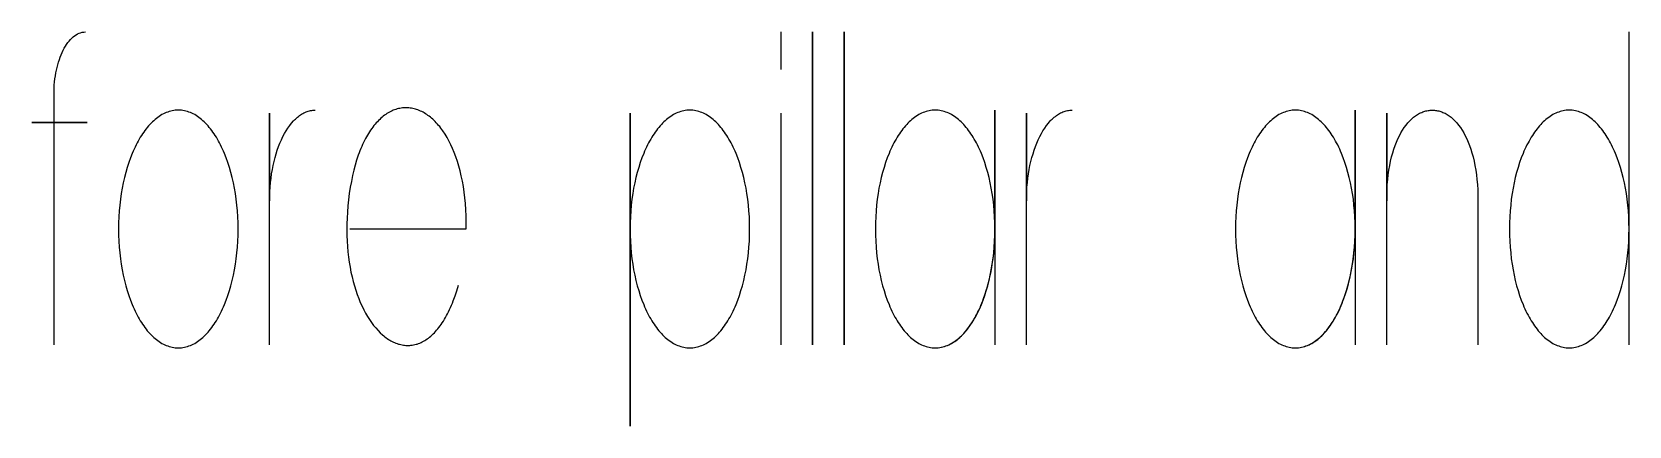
# Model space of a CAD drawing. Extents: x -841 to 6211, y -469 to 2808.
# Drawn here: x -380.5 to -89.4, y 1876.4 to 1948.2 of the extents above; entities that cross this region are included whole.
import ezdxf

# ---------------------------------------------------------------- set-up
doc = ezdxf.new("R2010")
doc.units = 0
doc.layers.add('T5_LOGOLAYER_21', color=18, linetype='CONTINUOUS')

msp = doc.modelspace()

# ---------------------------------------------------------------- linework, layer by layer
at = {"layer": 'T5_LOGOLAYER_21'}
for points in [[(-376.49, 1891.2), (-376.49, 1931.67), (-380.51, 1931.67), (-370.47, 1931.67), (-376.49, 1931.67), (-376.49, 1936.8), (-376.49, 1937.38), (-376.46, 1937.96), (-376.43, 1938.53), (-376.38, 1939.09), (-376.31, 1939.65), (-376.23, 1940.19), (-376.14, 1940.72), (-376.04, 1941.23), (-375.93, 1941.74), (-375.8, 1942.23), (-375.66, 1942.71), (-375.51, 1943.17), (-375.35, 1943.61), (-375.18, 1944.05), (-375, 1944.46), (-374.81, 1944.85), (-374.61, 1945.23), (-374.4, 1945.59), (-374.19, 1945.93), (-373.96, 1946.25), (-373.73, 1946.54), (-373.49, 1946.82), (-373.24, 1947.07), (-372.99, 1947.3), (-372.73, 1947.5), (-372.46, 1947.68), (-372.19, 1947.84), (-371.91, 1947.96), (-371.63, 1948.06), (-371.34, 1948.14), (-371.05, 1948.18), (-370.76, 1948.2)], [(-243.94, 1941.36), (-243.94, 1948.2)], [(-89.38, 1891.2), (-89.38, 1912.29), (-89.39, 1913.4), (-89.44, 1914.5), (-89.5, 1915.59), (-89.6, 1916.65), (-89.72, 1917.7), (-89.87, 1918.73), (-90.04, 1919.74), (-90.24, 1920.72), (-90.45, 1921.68), (-90.7, 1922.61), (-90.96, 1923.52), (-91.24, 1924.4), (-91.55, 1925.25), (-91.87, 1926.07), (-92.04, 1926.46), (-92.21, 1926.85), (-92.39, 1927.23), (-92.57, 1927.6), (-92.76, 1927.97), (-92.95, 1928.32), (-93.15, 1928.67), (-93.35, 1929), (-93.55, 1929.33), (-93.76, 1929.65), (-93.97, 1929.95), (-94.19, 1930.25), (-94.41, 1930.54), (-94.63, 1930.81), (-94.86, 1931.08), (-95.09, 1931.33), (-95.32, 1931.58), (-95.56, 1931.81), (-95.8, 1932.03), (-96.04, 1932.25), (-96.28, 1932.45), (-96.53, 1932.63), (-96.79, 1932.81), (-97.04, 1932.97), (-97.3, 1933.13), (-97.56, 1933.27), (-97.82, 1933.39), (-98.08, 1933.51), (-98.35, 1933.61), (-98.62, 1933.7), (-98.89, 1933.77), (-99.17, 1933.84), (-99.44, 1933.89), (-99.72, 1933.92), (-100, 1933.94), (-100.28, 1933.95), (-100.56, 1933.94), (-100.84, 1933.92), (-101.12, 1933.89), (-101.4, 1933.84), (-101.67, 1933.77), (-101.94, 1933.7), (-102.21, 1933.61), (-102.48, 1933.51), (-102.74, 1933.39), (-103.01, 1933.27), (-103.27, 1933.13), (-103.52, 1932.97), (-103.78, 1932.81), (-104.03, 1932.63), (-104.28, 1932.45), (-104.53, 1932.25), (-104.77, 1932.03), (-105.01, 1931.81), (-105.25, 1931.58), (-105.48, 1931.33), (-105.71, 1931.08), (-105.94, 1930.81), (-106.16, 1930.54), (-106.38, 1930.25), (-106.59, 1929.95), (-106.8, 1929.65), (-107.01, 1929.33), (-107.22, 1929), (-107.42, 1928.67), (-107.61, 1928.32), (-107.8, 1927.97), (-107.99, 1927.6), (-108.17, 1927.23), (-108.35, 1926.85), (-108.53, 1926.46), (-108.69, 1926.07), (-109.02, 1925.25), (-109.32, 1924.4), (-109.61, 1923.52), (-109.87, 1922.61), (-110.11, 1921.68), (-110.33, 1920.72), (-110.52, 1919.74), (-110.69, 1918.73), (-110.84, 1917.7), (-110.96, 1916.65), (-111.06, 1915.59), (-111.13, 1914.5), (-111.17, 1913.4), (-111.18, 1912.29), (-111.17, 1911.17), (-111.13, 1910.07), (-111.06, 1908.99), (-110.96, 1907.92), (-110.84, 1906.87), (-110.69, 1905.85), (-110.52, 1904.84), (-110.33, 1903.86), (-110.11, 1902.9), (-109.87, 1901.96), (-109.61, 1901.06), (-109.32, 1900.18), (-109.02, 1899.33), (-108.69, 1898.51), (-108.53, 1898.11), (-108.35, 1897.72), (-108.17, 1897.34), (-107.99, 1896.97), (-107.8, 1896.61), (-107.61, 1896.25), (-107.42, 1895.91), (-107.22, 1895.57), (-107.01, 1895.25), (-106.8, 1894.93), (-106.59, 1894.62), (-106.38, 1894.33), (-106.16, 1894.04), (-105.94, 1893.76), (-105.71, 1893.5), (-105.48, 1893.24), (-105.25, 1893), (-105.01, 1892.76), (-104.77, 1892.54), (-104.53, 1892.33), (-104.28, 1892.13), (-104.03, 1891.94), (-103.78, 1891.77), (-103.52, 1891.6), (-103.27, 1891.45), (-103.01, 1891.31), (-102.74, 1891.18), (-102.48, 1891.07), (-102.21, 1890.97), (-101.94, 1890.88), (-101.67, 1890.8), (-101.4, 1890.74), (-101.12, 1890.69), (-100.84, 1890.66), (-100.56, 1890.63), (-100.28, 1890.63), (-100, 1890.63), (-99.72, 1890.66), (-99.44, 1890.69), (-99.17, 1890.74), (-98.89, 1890.8), (-98.62, 1890.88), (-98.35, 1890.97), (-98.08, 1891.07), (-97.82, 1891.18), (-97.56, 1891.31), (-97.3, 1891.45), (-97.04, 1891.6), (-96.79, 1891.77), (-96.53, 1891.94), (-96.28, 1892.13), (-96.04, 1892.33), (-95.8, 1892.54), (-95.56, 1892.76), (-95.32, 1893), (-95.09, 1893.24), (-94.86, 1893.5), (-94.63, 1893.76), (-94.41, 1894.04), (-94.19, 1894.33), (-93.97, 1894.62), (-93.76, 1894.93), (-93.55, 1895.25), (-93.35, 1895.57), (-93.15, 1895.91), (-92.95, 1896.25), (-92.76, 1896.61), (-92.57, 1896.97), (-92.39, 1897.34), (-92.21, 1897.72), (-92.04, 1898.11), (-91.87, 1898.51), (-91.55, 1899.33), (-91.24, 1900.18), (-90.96, 1901.06), (-90.7, 1901.96), (-90.45, 1902.9), (-90.24, 1903.86), (-90.04, 1904.84), (-89.87, 1905.85), (-89.72, 1906.87), (-89.6, 1907.92), (-89.5, 1908.99), (-89.44, 1910.07), (-89.39, 1911.17), (-89.38, 1912.29), (-89.38, 1948.2)], [(-337.19, 1891.2), (-337.19, 1933.38), (-337.19, 1917.42), (-337.18, 1918.27), (-337.15, 1919.11), (-337.1, 1919.94), (-337.02, 1920.75), (-336.93, 1921.56), (-336.82, 1922.34), (-336.69, 1923.11), (-336.54, 1923.86), (-336.38, 1924.59), (-336.19, 1925.31), (-335.99, 1926), (-335.78, 1926.67), (-335.54, 1927.32), (-335.3, 1927.95), (-335.03, 1928.55), (-334.76, 1929.12), (-334.47, 1929.67), (-334.17, 1930.19), (-333.85, 1930.68), (-333.53, 1931.14), (-333.19, 1931.57), (-332.84, 1931.97), (-332.66, 1932.16), (-332.48, 1932.33), (-332.3, 1932.5), (-332.11, 1932.66), (-331.92, 1932.82), (-331.73, 1932.96), (-331.54, 1933.09), (-331.35, 1933.22), (-331.15, 1933.33), (-330.95, 1933.44), (-330.75, 1933.53), (-330.55, 1933.62), (-330.34, 1933.7), (-330.14, 1933.76), (-329.93, 1933.82), (-329.72, 1933.87), (-329.51, 1933.9), (-329.3, 1933.93), (-329.08, 1933.94), (-328.87, 1933.95)], [(-322.56, 1912.29), (-301.33, 1912.29), (-301.33, 1913.49), (-301.35, 1914.66), (-301.41, 1915.8), (-301.49, 1916.91), (-301.59, 1917.99), (-301.72, 1919.03), (-301.87, 1920.04), (-302.05, 1921.02), (-302.24, 1921.97), (-302.46, 1922.88), (-302.7, 1923.76), (-302.95, 1924.61), (-303.23, 1925.42), (-303.52, 1926.2), (-303.83, 1926.94), (-304.15, 1927.65), (-304.49, 1928.33), (-304.84, 1928.97), (-305.21, 1929.58), (-305.59, 1930.15), (-305.79, 1930.42), (-305.98, 1930.68), (-306.18, 1930.94), (-306.39, 1931.18), (-306.59, 1931.42), (-306.8, 1931.65), (-307.01, 1931.87), (-307.22, 1932.08), (-307.44, 1932.28), (-307.65, 1932.47), (-307.87, 1932.66), (-308.09, 1932.83), (-308.32, 1932.99), (-308.54, 1933.15), (-308.77, 1933.3), (-309, 1933.43), (-309.22, 1933.56), (-309.45, 1933.68), (-309.69, 1933.79), (-309.92, 1933.89), (-310.15, 1933.98), (-310.39, 1934.07), (-310.62, 1934.14), (-310.86, 1934.2), (-311.09, 1934.25), (-311.33, 1934.3), (-311.57, 1934.33), (-311.81, 1934.36), (-312.04, 1934.38), (-312.28, 1934.38), (-312.52, 1934.38), (-312.76, 1934.37), (-312.99, 1934.34), (-313.23, 1934.31), (-313.47, 1934.27), (-313.7, 1934.22), (-313.94, 1934.16), (-314.17, 1934.09), (-314.41, 1934.01), (-314.64, 1933.92), (-314.87, 1933.82), (-315.11, 1933.71), (-315.34, 1933.59), (-315.56, 1933.46), (-315.79, 1933.32), (-316.02, 1933.17), (-316.24, 1933.01), (-316.46, 1932.84), (-316.68, 1932.66), (-316.9, 1932.47), (-317.12, 1932.27), (-317.33, 1932.06), (-317.55, 1931.84), (-317.76, 1931.61), (-317.96, 1931.37), (-318.17, 1931.12), (-318.37, 1930.86), (-318.57, 1930.59), (-318.77, 1930.31), (-318.96, 1930.02), (-319.15, 1929.72), (-319.34, 1929.41), (-319.53, 1929.09), (-319.71, 1928.76), (-319.88, 1928.41), (-320.06, 1928.06), (-320.23, 1927.7), (-320.4, 1927.32), (-320.56, 1926.94), (-320.72, 1926.54), (-320.87, 1926.14), (-321.03, 1925.72), (-321.32, 1924.86), (-321.59, 1923.95), (-321.84, 1923), (-322.08, 1922.01), (-322.29, 1920.97), (-322.48, 1919.9), (-322.66, 1918.77), (-322.8, 1917.61), (-322.92, 1916.48), (-323.01, 1915.37), (-323.07, 1914.28), (-323.11, 1913.2), (-323.12, 1912.15), (-323.1, 1911.11), (-323.06, 1910.1), (-323, 1909.1), (-322.92, 1908.12), (-322.81, 1907.17), (-322.68, 1906.24), (-322.53, 1905.33), (-322.36, 1904.44), (-322.16, 1903.58), (-321.95, 1902.74), (-321.73, 1901.92), (-321.48, 1901.13), (-321.22, 1900.37), (-320.94, 1899.63), (-320.65, 1898.92), (-320.34, 1898.23), (-320.02, 1897.57), (-319.68, 1896.95), (-319.33, 1896.35), (-318.97, 1895.78), (-318.6, 1895.24), (-318.22, 1894.72), (-317.82, 1894.25), (-317.42, 1893.8), (-317.01, 1893.38), (-316.59, 1893), (-316.38, 1892.82), (-316.16, 1892.65), (-315.95, 1892.48), (-315.73, 1892.33), (-315.51, 1892.18), (-315.29, 1892.05), (-315.07, 1891.92), (-314.85, 1891.8), (-314.62, 1891.69), (-314.4, 1891.58), (-314.17, 1891.49), (-313.95, 1891.41), (-313.72, 1891.33), (-313.49, 1891.27), (-313.26, 1891.21), (-313.03, 1891.16), (-312.8, 1891.12), (-312.57, 1891.09), (-312.34, 1891.07), (-312.11, 1891.06), (-311.88, 1891.06), (-311.65, 1891.07), (-311.42, 1891.09), (-311.19, 1891.12), (-310.96, 1891.16), (-310.73, 1891.21), (-310.5, 1891.27), (-310.27, 1891.33), (-310.04, 1891.41), (-309.81, 1891.5), (-309.59, 1891.6), (-309.36, 1891.71), (-309.13, 1891.83), (-308.91, 1891.96), (-308.69, 1892.1), (-308.46, 1892.25), (-308.24, 1892.41), (-308.02, 1892.58), (-307.8, 1892.77), (-307.59, 1892.96), (-307.37, 1893.17), (-307.16, 1893.38), (-306.95, 1893.61), (-306.74, 1893.85), (-306.53, 1894.1), (-306.32, 1894.36), (-306.12, 1894.63), (-305.92, 1894.91), (-305.72, 1895.21), (-305.52, 1895.51), (-305.33, 1895.83), (-305.14, 1896.16), (-304.95, 1896.5), (-304.76, 1896.85), (-304.58, 1897.22), (-304.39, 1897.59), (-304.22, 1897.98), (-304.04, 1898.38), (-303.87, 1898.8), (-303.7, 1899.22), (-303.37, 1900.11), (-303.06, 1901.04), (-302.76, 1902.03)], [(-243.94, 1891.2), (-243.94, 1933.38)], [(-215.87, 1890.63), (-215.58, 1890.64), (-215.29, 1890.66), (-215.01, 1890.69), (-214.73, 1890.74), (-214.45, 1890.81), (-214.18, 1890.89), (-213.9, 1890.98), (-213.63, 1891.08), (-213.36, 1891.2), (-213.09, 1891.34), (-212.83, 1891.48), (-212.57, 1891.64), (-212.31, 1891.81), (-212.05, 1891.99), (-211.8, 1892.18), (-211.55, 1892.39), (-211.31, 1892.61), (-211.06, 1892.84), (-210.82, 1893.08), (-210.59, 1893.33), (-210.36, 1893.6), (-210.13, 1893.87), (-209.9, 1894.16), (-209.68, 1894.45), (-209.46, 1894.76), (-209.25, 1895.07), (-209.04, 1895.4), (-208.83, 1895.74), (-208.63, 1896.08), (-208.44, 1896.44), (-208.24, 1896.8), (-208.06, 1897.18), (-207.87, 1897.56), (-207.69, 1897.95), (-207.52, 1898.35), (-207.35, 1898.76), (-207.19, 1899.18), (-207.03, 1899.6), (-206.73, 1900.47), (-206.45, 1901.37), (-206.19, 1902.31), (-205.95, 1903.26), (-205.74, 1904.25), (-205.55, 1905.25), (-205.39, 1906.28), (-205.25, 1907.33), (-205.14, 1908.41), (-205.05, 1909.49), (-204.99, 1910.6), (-204.96, 1911.72), (-204.96, 1912.86), (-204.96, 1933.95), (-204.96, 1891.2)], [(-199.23, 1891.2), (-199.23, 1933.38), (-199.23, 1917.42), (-199.22, 1918.27), (-199.19, 1919.11), (-199.13, 1919.94), (-199.06, 1920.75), (-198.97, 1921.56), (-198.86, 1922.34), (-198.73, 1923.11), (-198.58, 1923.86), (-198.41, 1924.59), (-198.23, 1925.31), (-198.03, 1926), (-197.81, 1926.67), (-197.58, 1927.32), (-197.33, 1927.95), (-197.07, 1928.55), (-196.8, 1929.12), (-196.51, 1929.67), (-196.21, 1930.19), (-195.89, 1930.68), (-195.56, 1931.14), (-195.23, 1931.57), (-194.88, 1931.97), (-194.7, 1932.16), (-194.52, 1932.33), (-194.33, 1932.5), (-194.15, 1932.66), (-193.96, 1932.82), (-193.77, 1932.96), (-193.58, 1933.09), (-193.38, 1933.22), (-193.19, 1933.33), (-192.99, 1933.44), (-192.79, 1933.53), (-192.58, 1933.62), (-192.38, 1933.7), (-192.17, 1933.76), (-191.97, 1933.82), (-191.76, 1933.87), (-191.55, 1933.9), (-191.33, 1933.93), (-191.12, 1933.94), (-190.91, 1933.95)], [(-150.2, 1890.63), (-149.92, 1890.64), (-149.63, 1890.66), (-149.35, 1890.69), (-149.07, 1890.74), (-148.79, 1890.81), (-148.51, 1890.89), (-148.24, 1890.98), (-147.97, 1891.08), (-147.7, 1891.2), (-147.43, 1891.34), (-147.17, 1891.48), (-146.91, 1891.64), (-146.65, 1891.81), (-146.39, 1891.99), (-146.14, 1892.18), (-145.89, 1892.39), (-145.64, 1892.61), (-145.4, 1892.84), (-145.16, 1893.08), (-144.93, 1893.33), (-144.69, 1893.6), (-144.46, 1893.87), (-144.24, 1894.16), (-144.02, 1894.45), (-143.8, 1894.76), (-143.59, 1895.07), (-143.38, 1895.4), (-143.17, 1895.74), (-142.97, 1896.08), (-142.77, 1896.44), (-142.58, 1896.8), (-142.39, 1897.18), (-142.21, 1897.56), (-142.03, 1897.95), (-141.86, 1898.35), (-141.69, 1898.76), (-141.53, 1899.18), (-141.37, 1899.6), (-141.06, 1900.47), (-140.78, 1901.37), (-140.52, 1902.31), (-140.29, 1903.26), (-140.08, 1904.25), (-139.89, 1905.25), (-139.72, 1906.28), (-139.58, 1907.33), (-139.47, 1908.41), (-139.39, 1909.49), (-139.33, 1910.6), (-139.3, 1911.72), (-139.3, 1912.86), (-139.3, 1933.95), (-139.3, 1891.2)], [(-133.56, 1891.2), (-133.56, 1933.38), (-133.56, 1917.42), (-133.55, 1918.44), (-133.51, 1919.42), (-133.46, 1920.37), (-133.38, 1921.29), (-133.27, 1922.18), (-133.15, 1923.04), (-133.01, 1923.86), (-132.85, 1924.65), (-132.67, 1925.41), (-132.47, 1926.14), (-132.26, 1926.83), (-132.03, 1927.49), (-131.78, 1928.12), (-131.52, 1928.72), (-131.25, 1929.28), (-130.96, 1929.82), (-130.66, 1930.32), (-130.35, 1930.78), (-130.03, 1931.22), (-129.7, 1931.62), (-129.36, 1931.99), (-129.02, 1932.33), (-128.66, 1932.64), (-128.3, 1932.92), (-128.11, 1933.04), (-127.93, 1933.16), (-127.74, 1933.27), (-127.56, 1933.37), (-127.37, 1933.46), (-127.18, 1933.54), (-126.99, 1933.62), (-126.79, 1933.69), (-126.6, 1933.75), (-126.41, 1933.8), (-126.22, 1933.85), (-126.02, 1933.88), (-125.83, 1933.91), (-125.63, 1933.93), (-125.44, 1933.94), (-125.24, 1933.95), (-125.05, 1933.94), (-124.85, 1933.93), (-124.66, 1933.91), (-124.46, 1933.88), (-124.27, 1933.85), (-124.08, 1933.8), (-123.88, 1933.75), (-123.69, 1933.69), (-123.5, 1933.62), (-123.31, 1933.54), (-123.12, 1933.46), (-122.93, 1933.37), (-122.74, 1933.27), (-122.56, 1933.16), (-122.37, 1933.04), (-122.19, 1932.92), (-121.82, 1932.64), (-121.47, 1932.33), (-121.12, 1931.99), (-120.78, 1931.62), (-120.45, 1931.22), (-120.13, 1930.78), (-119.82, 1930.32), (-119.52, 1929.82), (-119.24, 1929.28), (-118.96, 1928.72), (-118.7, 1928.12), (-118.46, 1927.49), (-118.23, 1926.83), (-118.01, 1926.14), (-117.82, 1925.41), (-117.64, 1924.65), (-117.48, 1923.86), (-117.33, 1923.04), (-117.21, 1922.18), (-117.11, 1921.29), (-117.03, 1920.37), (-116.97, 1919.42), (-116.93, 1918.44), (-116.92, 1917.42), (-116.92, 1891.2)]]:
    msp.add_lwpolyline(points, dxfattribs=at)
for points in [[(-238.21, 1891.2), (-238.21, 1948.2)], [(-232.47, 1891.2), (-232.47, 1948.2)], [(-353.83, 1890.63), (-353.55, 1890.63), (-353.27, 1890.66), (-352.99, 1890.69), (-352.71, 1890.74), (-352.44, 1890.8), (-352.17, 1890.88), (-351.9, 1890.97), (-351.63, 1891.07), (-351.37, 1891.18), (-351.1, 1891.31), (-350.84, 1891.45), (-350.59, 1891.6), (-350.33, 1891.77), (-350.08, 1891.94), (-349.83, 1892.13), (-349.59, 1892.33), (-349.34, 1892.54), (-349.1, 1892.76), (-348.87, 1893), (-348.63, 1893.24), (-348.4, 1893.5), (-348.18, 1893.76), (-347.95, 1894.04), (-347.73, 1894.33), (-347.52, 1894.62), (-347.31, 1894.93), (-347.1, 1895.25), (-346.89, 1895.57), (-346.69, 1895.91), (-346.5, 1896.25), (-346.31, 1896.61), (-346.12, 1896.97), (-345.94, 1897.34), (-345.76, 1897.72), (-345.58, 1898.11), (-345.42, 1898.51), (-345.09, 1899.33), (-344.79, 1900.18), (-344.5, 1901.06), (-344.24, 1901.96), (-344, 1902.9), (-343.78, 1903.86), (-343.59, 1904.84), (-343.42, 1905.85), (-343.27, 1906.87), (-343.15, 1907.92), (-343.05, 1908.99), (-342.98, 1910.07), (-342.94, 1911.17), (-342.93, 1912.29), (-342.94, 1913.4), (-342.98, 1914.5), (-343.05, 1915.59), (-343.15, 1916.65), (-343.27, 1917.7), (-343.42, 1918.73), (-343.59, 1919.74), (-343.78, 1920.72), (-344, 1921.68), (-344.24, 1922.61), (-344.5, 1923.52), (-344.79, 1924.4), (-345.09, 1925.25), (-345.42, 1926.07), (-345.58, 1926.46), (-345.76, 1926.85), (-345.94, 1927.23), (-346.12, 1927.6), (-346.31, 1927.97), (-346.5, 1928.32), (-346.69, 1928.67), (-346.89, 1929), (-347.1, 1929.33), (-347.31, 1929.65), (-347.52, 1929.95), (-347.73, 1930.25), (-347.95, 1930.54), (-348.18, 1930.81), (-348.4, 1931.08), (-348.63, 1931.33), (-348.87, 1931.58), (-349.1, 1931.81), (-349.34, 1932.03), (-349.59, 1932.25), (-349.83, 1932.45), (-350.08, 1932.63), (-350.33, 1932.81), (-350.59, 1932.97), (-350.84, 1933.13), (-351.1, 1933.27), (-351.37, 1933.39), (-351.63, 1933.51), (-351.9, 1933.61), (-352.17, 1933.7), (-352.44, 1933.77), (-352.71, 1933.84), (-352.99, 1933.89), (-353.27, 1933.92), (-353.55, 1933.94), (-353.83, 1933.95), (-354.11, 1933.94), (-354.39, 1933.92), (-354.67, 1933.89), (-354.94, 1933.84), (-355.22, 1933.77), (-355.49, 1933.7), (-355.76, 1933.61), (-356.03, 1933.51), (-356.29, 1933.39), (-356.55, 1933.27), (-356.81, 1933.13), (-357.07, 1932.97), (-357.33, 1932.81), (-357.58, 1932.63), (-357.83, 1932.45), (-358.07, 1932.25), (-358.32, 1932.03), (-358.56, 1931.81), (-358.79, 1931.58), (-359.03, 1931.33), (-359.26, 1931.08), (-359.48, 1930.81), (-359.71, 1930.54), (-359.92, 1930.25), (-360.14, 1929.95), (-360.35, 1929.65), (-360.56, 1929.33), (-360.76, 1929), (-360.96, 1928.67), (-361.16, 1928.32), (-361.35, 1927.97), (-361.54, 1927.6), (-361.72, 1927.23), (-361.9, 1926.85), (-362.07, 1926.46), (-362.24, 1926.07), (-362.57, 1925.25), (-362.87, 1924.4), (-363.15, 1923.52), (-363.42, 1922.61), (-363.66, 1921.68), (-363.87, 1920.72), (-364.07, 1919.74), (-364.24, 1918.73), (-364.39, 1917.7), (-364.51, 1916.65), (-364.61, 1915.59), (-364.67, 1914.5), (-364.72, 1913.4), (-364.73, 1912.29), (-364.72, 1911.17), (-364.67, 1910.07), (-364.61, 1908.99), (-364.51, 1907.92), (-364.39, 1906.87), (-364.24, 1905.85), (-364.07, 1904.84), (-363.87, 1903.86), (-363.66, 1902.9), (-363.42, 1901.96), (-363.15, 1901.06), (-362.87, 1900.18), (-362.57, 1899.33), (-362.24, 1898.51), (-362.07, 1898.11), (-361.9, 1897.72), (-361.72, 1897.34), (-361.54, 1896.97), (-361.35, 1896.61), (-361.16, 1896.25), (-360.96, 1895.91), (-360.76, 1895.57), (-360.56, 1895.25), (-360.35, 1894.93), (-360.14, 1894.62), (-359.92, 1894.33), (-359.71, 1894.04), (-359.48, 1893.76), (-359.26, 1893.5), (-359.03, 1893.24), (-358.79, 1893), (-358.56, 1892.76), (-358.32, 1892.54), (-358.07, 1892.33), (-357.83, 1892.13), (-357.58, 1891.94), (-357.33, 1891.77), (-357.07, 1891.6), (-356.81, 1891.45), (-356.55, 1891.31), (-356.29, 1891.18), (-356.03, 1891.07), (-355.76, 1890.97), (-355.49, 1890.88), (-355.22, 1890.8), (-354.94, 1890.74), (-354.67, 1890.69), (-354.39, 1890.66), (-354.11, 1890.63)], [(-271.49, 1891.2), (-271.49, 1933.38), (-271.49, 1912.29), (-271.47, 1911.17), (-271.43, 1910.07), (-271.36, 1908.99), (-271.27, 1907.92), (-271.14, 1906.87), (-271, 1905.85), (-270.83, 1904.84), (-270.63, 1903.86), (-270.41, 1902.9), (-270.17, 1901.96), (-269.91, 1901.06), (-269.63, 1900.18), (-269.32, 1899.33), (-269, 1898.51), (-268.83, 1898.11), (-268.65, 1897.72), (-268.48, 1897.34), (-268.29, 1896.97), (-268.11, 1896.61), (-267.92, 1896.25), (-267.72, 1895.91), (-267.52, 1895.57), (-267.32, 1895.25), (-267.11, 1894.93), (-266.9, 1894.62), (-266.68, 1894.33), (-266.46, 1894.04), (-266.24, 1893.76), (-266.01, 1893.5), (-265.78, 1893.24), (-265.55, 1893), (-265.31, 1892.76), (-265.07, 1892.54), (-264.83, 1892.33), (-264.58, 1892.13), (-264.33, 1891.94), (-264.08, 1891.77), (-263.83, 1891.6), (-263.57, 1891.45), (-263.31, 1891.31), (-263.05, 1891.18), (-262.78, 1891.07), (-262.51, 1890.97), (-262.25, 1890.88), (-261.97, 1890.8), (-261.7, 1890.74), (-261.42, 1890.69), (-261.15, 1890.66), (-260.87, 1890.63), (-260.58, 1890.63), (-260.3, 1890.63), (-260.02, 1890.66), (-259.75, 1890.69), (-259.47, 1890.74), (-259.2, 1890.8), (-258.92, 1890.88), (-258.65, 1890.97), (-258.39, 1891.07), (-258.12, 1891.18), (-257.86, 1891.31), (-257.6, 1891.45), (-257.34, 1891.6), (-257.09, 1891.77), (-256.84, 1891.94), (-256.59, 1892.13), (-256.34, 1892.33), (-256.1, 1892.54), (-255.86, 1892.76), (-255.62, 1893), (-255.39, 1893.24), (-255.16, 1893.5), (-254.93, 1893.76), (-254.71, 1894.04), (-254.49, 1894.33), (-254.27, 1894.62), (-254.06, 1894.93), (-253.85, 1895.25), (-253.65, 1895.57), (-253.45, 1895.91), (-253.25, 1896.25), (-253.06, 1896.61), (-252.88, 1896.97), (-252.69, 1897.34), (-252.51, 1897.72), (-252.34, 1898.11), (-252.17, 1898.51), (-251.85, 1899.33), (-251.54, 1900.18), (-251.26, 1901.06), (-251, 1901.96), (-250.76, 1902.9), (-250.54, 1903.86), (-250.34, 1904.84), (-250.17, 1905.85), (-250.03, 1906.87), (-249.9, 1907.92), (-249.81, 1908.99), (-249.74, 1910.07), (-249.7, 1911.17), (-249.68, 1912.29), (-249.7, 1913.4), (-249.74, 1914.5), (-249.81, 1915.59), (-249.9, 1916.65), (-250.03, 1917.7), (-250.17, 1918.73), (-250.34, 1919.74), (-250.54, 1920.72), (-250.76, 1921.68), (-251, 1922.61), (-251.26, 1923.52), (-251.54, 1924.4), (-251.85, 1925.25), (-252.17, 1926.07), (-252.34, 1926.46), (-252.51, 1926.85), (-252.69, 1927.23), (-252.88, 1927.6), (-253.06, 1927.97), (-253.25, 1928.32), (-253.45, 1928.67), (-253.65, 1929), (-253.85, 1929.33), (-254.06, 1929.65), (-254.27, 1929.95), (-254.49, 1930.25), (-254.71, 1930.54), (-254.93, 1930.81), (-255.16, 1931.08), (-255.39, 1931.33), (-255.62, 1931.58), (-255.86, 1931.81), (-256.1, 1932.03), (-256.34, 1932.25), (-256.59, 1932.45), (-256.84, 1932.63), (-257.09, 1932.81), (-257.34, 1932.97), (-257.6, 1933.13), (-257.86, 1933.27), (-258.12, 1933.39), (-258.39, 1933.51), (-258.65, 1933.61), (-258.92, 1933.7), (-259.2, 1933.77), (-259.47, 1933.84), (-259.75, 1933.89), (-260.02, 1933.92), (-260.3, 1933.94), (-260.58, 1933.95), (-260.87, 1933.94), (-261.15, 1933.92), (-261.42, 1933.89), (-261.7, 1933.84), (-261.97, 1933.77), (-262.25, 1933.7), (-262.51, 1933.61), (-262.78, 1933.51), (-263.05, 1933.39), (-263.31, 1933.27), (-263.57, 1933.13), (-263.83, 1932.97), (-264.08, 1932.81), (-264.33, 1932.63), (-264.58, 1932.45), (-264.83, 1932.25), (-265.07, 1932.03), (-265.31, 1931.81), (-265.55, 1931.58), (-265.78, 1931.33), (-266.01, 1931.08), (-266.24, 1930.81), (-266.46, 1930.54), (-266.68, 1930.25), (-266.9, 1929.95), (-267.11, 1929.65), (-267.32, 1929.33), (-267.52, 1929), (-267.72, 1928.67), (-267.92, 1928.32), (-268.11, 1927.97), (-268.29, 1927.6), (-268.48, 1927.23), (-268.65, 1926.85), (-268.83, 1926.46), (-269, 1926.07), (-269.32, 1925.25), (-269.63, 1924.4), (-269.91, 1923.52), (-270.17, 1922.61), (-270.41, 1921.68), (-270.63, 1920.72), (-270.83, 1919.74), (-271, 1918.73), (-271.14, 1917.7), (-271.27, 1916.65), (-271.36, 1915.59), (-271.43, 1914.5), (-271.47, 1913.4), (-271.49, 1912.29), (-271.49, 1876.38)], [(-215.87, 1890.63), (-215.58, 1890.63), (-215.3, 1890.66), (-215.03, 1890.69), (-214.75, 1890.74), (-214.48, 1890.8), (-214.21, 1890.88), (-213.94, 1890.97), (-213.67, 1891.07), (-213.4, 1891.18), (-213.14, 1891.31), (-212.88, 1891.45), (-212.62, 1891.6), (-212.37, 1891.77), (-212.12, 1891.94), (-211.87, 1892.13), (-211.62, 1892.33), (-211.38, 1892.54), (-211.14, 1892.76), (-210.9, 1893), (-210.67, 1893.24), (-210.44, 1893.5), (-210.21, 1893.76), (-209.99, 1894.04), (-209.77, 1894.33), (-209.55, 1894.62), (-209.34, 1894.93), (-209.14, 1895.25), (-208.93, 1895.57), (-208.73, 1895.91), (-208.54, 1896.25), (-208.34, 1896.61), (-208.16, 1896.97), (-207.97, 1897.34), (-207.8, 1897.72), (-207.62, 1898.11), (-207.45, 1898.51), (-207.13, 1899.33), (-206.83, 1900.18), (-206.54, 1901.06), (-206.28, 1901.96), (-206.04, 1902.9), (-205.82, 1903.86), (-205.63, 1904.84), (-205.45, 1905.85), (-205.31, 1906.87), (-205.19, 1907.92), (-205.09, 1908.99), (-205.02, 1910.07), (-204.98, 1911.17), (-204.96, 1912.29), (-204.98, 1913.4), (-205.02, 1914.5), (-205.09, 1915.59), (-205.19, 1916.65), (-205.31, 1917.7), (-205.45, 1918.73), (-205.63, 1919.74), (-205.82, 1920.72), (-206.04, 1921.68), (-206.28, 1922.61), (-206.54, 1923.52), (-206.83, 1924.4), (-207.13, 1925.25), (-207.45, 1926.07), (-207.62, 1926.46), (-207.8, 1926.85), (-207.97, 1927.23), (-208.16, 1927.6), (-208.34, 1927.97), (-208.54, 1928.32), (-208.73, 1928.67), (-208.93, 1929), (-209.14, 1929.33), (-209.34, 1929.65), (-209.55, 1929.95), (-209.77, 1930.25), (-209.99, 1930.54), (-210.21, 1930.81), (-210.44, 1931.08), (-210.67, 1931.33), (-210.9, 1931.58), (-211.14, 1931.81), (-211.38, 1932.03), (-211.62, 1932.25), (-211.87, 1932.45), (-212.12, 1932.63), (-212.37, 1932.81), (-212.62, 1932.97), (-212.88, 1933.13), (-213.14, 1933.27), (-213.4, 1933.39), (-213.67, 1933.51), (-213.94, 1933.61), (-214.21, 1933.7), (-214.48, 1933.77), (-214.75, 1933.84), (-215.03, 1933.89), (-215.3, 1933.92), (-215.58, 1933.94), (-215.87, 1933.95), (-216.15, 1933.94), (-216.43, 1933.92), (-216.7, 1933.89), (-216.98, 1933.84), (-217.25, 1933.77), (-217.53, 1933.7), (-217.8, 1933.61), (-218.06, 1933.51), (-218.33, 1933.39), (-218.59, 1933.27), (-218.85, 1933.13), (-219.11, 1932.97), (-219.36, 1932.81), (-219.61, 1932.63), (-219.86, 1932.45), (-220.11, 1932.25), (-220.35, 1932.03), (-220.59, 1931.81), (-220.83, 1931.58), (-221.06, 1931.33), (-221.29, 1931.08), (-221.52, 1930.81), (-221.74, 1930.54), (-221.96, 1930.25), (-222.18, 1929.95), (-222.39, 1929.65), (-222.6, 1929.33), (-222.8, 1929), (-223, 1928.67), (-223.2, 1928.32), (-223.39, 1927.97), (-223.58, 1927.6), (-223.76, 1927.23), (-223.94, 1926.85), (-224.11, 1926.46), (-224.28, 1926.07), (-224.6, 1925.25), (-224.91, 1924.4), (-225.19, 1923.52), (-225.45, 1922.61), (-225.69, 1921.68), (-225.91, 1920.72), (-226.11, 1919.74), (-226.28, 1918.73), (-226.43, 1917.7), (-226.55, 1916.65), (-226.64, 1915.59), (-226.71, 1914.5), (-226.75, 1913.4), (-226.77, 1912.29), (-226.75, 1911.17), (-226.71, 1910.07), (-226.64, 1908.99), (-226.55, 1907.92), (-226.43, 1906.87), (-226.28, 1905.85), (-226.11, 1904.84), (-225.91, 1903.86), (-225.69, 1902.9), (-225.45, 1901.96), (-225.19, 1901.06), (-224.91, 1900.18), (-224.6, 1899.33), (-224.28, 1898.51), (-224.11, 1898.11), (-223.94, 1897.72), (-223.76, 1897.34), (-223.58, 1896.97), (-223.39, 1896.61), (-223.2, 1896.25), (-223, 1895.91), (-222.8, 1895.57), (-222.6, 1895.25), (-222.39, 1894.93), (-222.18, 1894.62), (-221.96, 1894.33), (-221.74, 1894.04), (-221.52, 1893.76), (-221.29, 1893.5), (-221.06, 1893.24), (-220.83, 1893), (-220.59, 1892.76), (-220.35, 1892.54), (-220.11, 1892.33), (-219.86, 1892.13), (-219.61, 1891.94), (-219.36, 1891.77), (-219.11, 1891.6), (-218.85, 1891.45), (-218.59, 1891.31), (-218.33, 1891.18), (-218.06, 1891.07), (-217.8, 1890.97), (-217.53, 1890.88), (-217.25, 1890.8), (-216.98, 1890.74), (-216.7, 1890.69), (-216.43, 1890.66), (-216.15, 1890.63)], [(-150.2, 1890.63), (-149.92, 1890.63), (-149.64, 1890.66), (-149.36, 1890.69), (-149.09, 1890.74), (-148.81, 1890.8), (-148.54, 1890.88), (-148.27, 1890.97), (-148.01, 1891.07), (-147.74, 1891.18), (-147.48, 1891.31), (-147.22, 1891.45), (-146.96, 1891.6), (-146.71, 1891.77), (-146.45, 1891.94), (-146.21, 1892.13), (-145.96, 1892.33), (-145.72, 1892.54), (-145.48, 1892.76), (-145.24, 1893), (-145.01, 1893.24), (-144.78, 1893.5), (-144.55, 1893.76), (-144.33, 1894.04), (-144.11, 1894.33), (-143.89, 1894.62), (-143.68, 1894.93), (-143.47, 1895.25), (-143.27, 1895.57), (-143.07, 1895.91), (-142.87, 1896.25), (-142.68, 1896.61), (-142.49, 1896.97), (-142.31, 1897.34), (-142.13, 1897.72), (-141.96, 1898.11), (-141.79, 1898.51), (-141.47, 1899.33), (-141.16, 1900.18), (-140.88, 1901.06), (-140.62, 1901.96), (-140.38, 1902.9), (-140.16, 1903.86), (-139.96, 1904.84), (-139.79, 1905.85), (-139.64, 1906.87), (-139.52, 1907.92), (-139.43, 1908.99), (-139.36, 1910.07), (-139.31, 1911.17), (-139.3, 1912.29), (-139.31, 1913.4), (-139.36, 1914.5), (-139.43, 1915.59), (-139.52, 1916.65), (-139.64, 1917.7), (-139.79, 1918.73), (-139.96, 1919.74), (-140.16, 1920.72), (-140.38, 1921.68), (-140.62, 1922.61), (-140.88, 1923.52), (-141.16, 1924.4), (-141.47, 1925.25), (-141.79, 1926.07), (-141.96, 1926.46), (-142.13, 1926.85), (-142.31, 1927.23), (-142.49, 1927.6), (-142.68, 1927.97), (-142.87, 1928.32), (-143.07, 1928.67), (-143.27, 1929), (-143.47, 1929.33), (-143.68, 1929.65), (-143.89, 1929.95), (-144.11, 1930.25), (-144.33, 1930.54), (-144.55, 1930.81), (-144.78, 1931.08), (-145.01, 1931.33), (-145.24, 1931.58), (-145.48, 1931.81), (-145.72, 1932.03), (-145.96, 1932.25), (-146.21, 1932.45), (-146.45, 1932.63), (-146.71, 1932.81), (-146.96, 1932.97), (-147.22, 1933.13), (-147.48, 1933.27), (-147.74, 1933.39), (-148.01, 1933.51), (-148.27, 1933.61), (-148.54, 1933.7), (-148.81, 1933.77), (-149.09, 1933.84), (-149.36, 1933.89), (-149.64, 1933.92), (-149.92, 1933.94), (-150.2, 1933.95), (-150.48, 1933.94), (-150.76, 1933.92), (-151.04, 1933.89), (-151.32, 1933.84), (-151.59, 1933.77), (-151.86, 1933.7), (-152.13, 1933.61), (-152.4, 1933.51), (-152.67, 1933.39), (-152.93, 1933.27), (-153.19, 1933.13), (-153.45, 1932.97), (-153.7, 1932.81), (-153.95, 1932.63), (-154.2, 1932.45), (-154.45, 1932.25), (-154.69, 1932.03), (-154.93, 1931.81), (-155.17, 1931.58), (-155.4, 1931.33), (-155.63, 1931.08), (-155.86, 1930.81), (-156.08, 1930.54), (-156.3, 1930.25), (-156.51, 1929.95), (-156.73, 1929.65), (-156.93, 1929.33), (-157.14, 1929), (-157.34, 1928.67), (-157.53, 1928.32), (-157.73, 1927.97), (-157.91, 1927.6), (-158.1, 1927.23), (-158.27, 1926.85), (-158.45, 1926.46), (-158.62, 1926.07), (-158.94, 1925.25), (-159.24, 1924.4), (-159.53, 1923.52), (-159.79, 1922.61), (-160.03, 1921.68), (-160.25, 1920.72), (-160.44, 1919.74), (-160.62, 1918.73), (-160.76, 1917.7), (-160.88, 1916.65), (-160.98, 1915.59), (-161.05, 1914.5), (-161.09, 1913.4), (-161.11, 1912.29), (-161.09, 1911.17), (-161.05, 1910.07), (-160.98, 1908.99), (-160.88, 1907.92), (-160.76, 1906.87), (-160.62, 1905.85), (-160.44, 1904.84), (-160.25, 1903.86), (-160.03, 1902.9), (-159.79, 1901.96), (-159.53, 1901.06), (-159.24, 1900.18), (-158.94, 1899.33), (-158.62, 1898.51), (-158.45, 1898.11), (-158.27, 1897.72), (-158.1, 1897.34), (-157.91, 1896.97), (-157.73, 1896.61), (-157.53, 1896.25), (-157.34, 1895.91), (-157.14, 1895.57), (-156.93, 1895.25), (-156.73, 1894.93), (-156.51, 1894.62), (-156.3, 1894.33), (-156.08, 1894.04), (-155.86, 1893.76), (-155.63, 1893.5), (-155.4, 1893.24), (-155.17, 1893), (-154.93, 1892.76), (-154.69, 1892.54), (-154.45, 1892.33), (-154.2, 1892.13), (-153.95, 1891.94), (-153.7, 1891.77), (-153.45, 1891.6), (-153.19, 1891.45), (-152.93, 1891.31), (-152.67, 1891.18), (-152.4, 1891.07), (-152.13, 1890.97), (-151.86, 1890.88), (-151.59, 1890.8), (-151.32, 1890.74), (-151.04, 1890.69), (-150.76, 1890.66), (-150.48, 1890.63)]]:
    msp.add_lwpolyline(points, close=True, dxfattribs=at)

doc.saveas('drawing.dxf')
